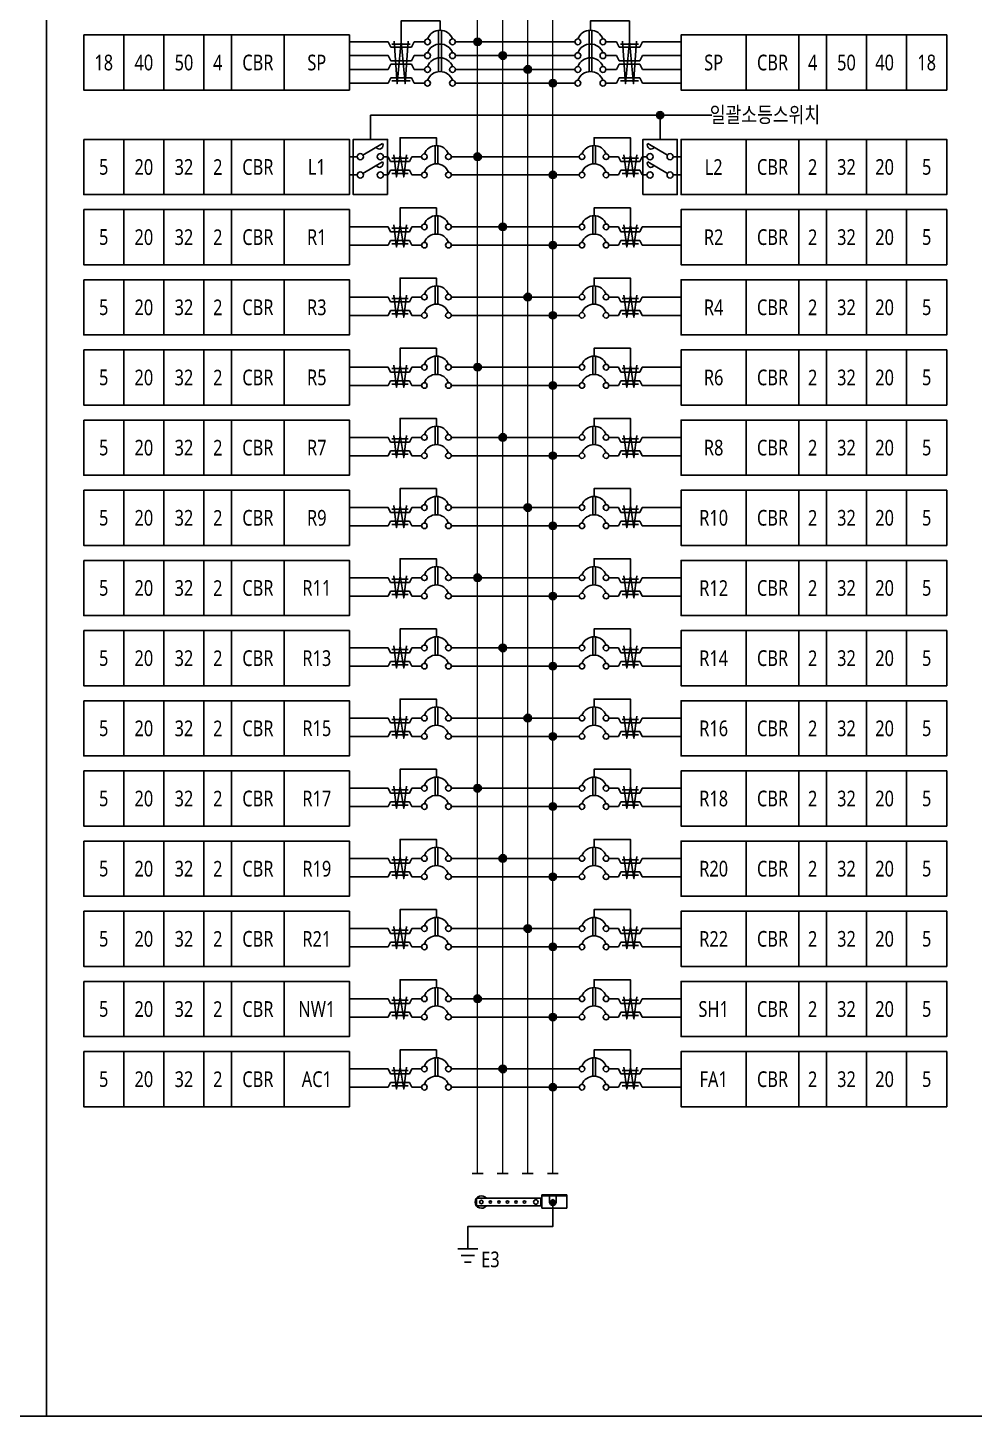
# Model space of a CAD drawing. Header units: millimetres. Extents: x -336400 to 0, y 0 to 118800.
# Drawn here: x -258138 to -226497, y 47132 to 93554 of the extents above; entities that cross this region are included whole.
import ezdxf
from ezdxf.enums import TextEntityAlignment as Align

# ---------------------------------------------------------------- set-up
doc = ezdxf.new("R2010")
doc.units = ezdxf.units.MM
doc.header["$LTSCALE"] = 1000
doc.layers.add('SYM', color=3, linetype='Continuous')
doc.styles.add('GHS', font='malgun.ttf')

# ---------------------------------------------------------------- blocks, each defined once
blk = doc.blocks.new('HH7')
at = {"layer": 'SYM'}
blk.add_hatch(color=256, dxfattribs=at).paths.add_polyline_path([(50, 50, 1), (-50, 50, 1)])
blk.add_circle((0, 50), 50, dxfattribs=at)

msp = doc.modelspace()

# ---------------------------------------------------------------- linework, layer by layer
for p, q in [((-253588, 93314, 0), (-253588, 91470, 0)), ((-252247, 93314, 0), (-252247, 91470, 0)), ((-251325, 93314, 0), (-251325, 91470, 0)), ((-249566, 93314, 0), (-249566, 91470, 0)), ((-244402, 93469, 0), (-244402, 92086, 0)), ((-244311, 93469, 0), (-244311, 92086, 0)), ((-239374, 93469, 0), (-239374, 92086, 0)), ((-239284, 93469, 0), (-239284, 92086, 0)), ((-234120, 93314, 0), (-234120, 91470, 0)), ((-232360, 93314, 0), (-232360, 91470, 0)), ((-231439, 93314, 0), (-231439, 91470, 0)), ((-230098, 93314, 0), (-230098, 91470, 0)), ((-247387, 93083, 0), (-246094, 93083, 0)), ((-246094, 93083, 0), (-246006, 92907, 0)), ((-246006, 92907, 0), (-245314, 92907, 0)), ((-245962, 93004, 0), (-245359, 93004, 0)), ((-245314, 92907, 0), (-245226, 93083, 0)), ((-245226, 93083, 0), (-244873, 93083, 0)), ((-239846, 93083, 0), (-243839, 93083, 0)), ((-238459, 93083, 0), (-238812, 93083, 0)), ((-238371, 92907, 0), (-238459, 93083, 0)), ((-237679, 92907, 0), (-238371, 92907, 0)), ((-237724, 93004, 0), (-238327, 93004, 0)), ((-237591, 93083, 0), (-237679, 92907, 0)), ((-236298, 93083, 0), (-237591, 93083, 0)), ((-247387, 92622, 0), (-246094, 92622, 0)), ((-246094, 92622, 0), (-246006, 92446, 0)), ((-246006, 92446, 0), (-245314, 92446, 0)), ((-245314, 92446, 0), (-245226, 92622, 0)), ((-245226, 92622, 0), (-244873, 92622, 0)), ((-239846, 92622, 0), (-243839, 92622, 0)), ((-238459, 92622, 0), (-238812, 92622, 0)), ((-238371, 92446, 0), (-238459, 92622, 0)), ((-237679, 92446, 0), (-238371, 92446, 0)), ((-237591, 92622, 0), (-237679, 92446, 0)), ((-236298, 92622, 0), (-237591, 92622, 0)), ((-247387, 92161, 0), (-246094, 92161, 0)), ((-246094, 92161, 0), (-246006, 92338, 0)), ((-246006, 92338, 0), (-245314, 92338, 0)), ((-245314, 92338, 0), (-245226, 92161, 0)), ((-245226, 92161, 0), (-244873, 92161, 0)), ((-239846, 92161, 0), (-243839, 92161, 0)), ((-238459, 92161, 0), (-238812, 92161, 0)), ((-238371, 92338, 0), (-238459, 92161, 0)), ((-237679, 92338, 0), (-238371, 92338, 0)), ((-237591, 92161, 0), (-237679, 92338, 0)), ((-236298, 92161, 0), (-237591, 92161, 0)), ((-247387, 91701, 0), (-246094, 91701, 0)), ((-246094, 91701, 0), (-246006, 91877, 0)), ((-246006, 91877, 0), (-245314, 91877, 0)), ((-245962, 91780, 0), (-245359, 91780, 0)), ((-245314, 91877, 0), (-245226, 91701, 0)), ((-245226, 91701, 0), (-244873, 91701, 0)), ((-239846, 91701, 0), (-243839, 91701, 0)), ((-238459, 91701, 0), (-238812, 91701, 0)), ((-238371, 91877, 0), (-238459, 91701, 0)), ((-237679, 91877, 0), (-238371, 91877, 0)), ((-237724, 91780, 0), (-238327, 91780, 0)), ((-237591, 91701, 0), (-237679, 91877, 0)), ((-236298, 91701, 0), (-237591, 91701, 0)), ((-246686, 89822), (-246686, 90630)), ((-246686, 90630), (-235264, 90630)), ((-236999, 89822), (-236999, 90630)), ((-253588, 89822, 0), (-253588, 87979, 0)), ((-252247, 89822, 0), (-252247, 87979, 0)), ((-251325, 89822, 0), (-251325, 87979, 0)), ((-249566, 89822, 0), (-249566, 87979, 0)), ((-246934, 89295), (-246276, 89685)), ((-244521, 89613), (-244521, 89002)), ((-244434, 89613), (-244434, 89002)), ((-239251, 89613), (-239251, 89002)), ((-239164, 89613), (-239164, 89002)), ((-236752, 89295), (-237410, 89685)), ((-234120, 89822, 0), (-234120, 87979, 0)), ((-232360, 89822, 0), (-232360, 87979, 0)), ((-231439, 89822, 0), (-231439, 87979, 0)), ((-230098, 89822, 0), (-230098, 87979, 0)), ((-247125, 89243), (-247387, 89243)), ((-246087, 89243), (-246247, 89243)), ((-246087, 89243), (-246247, 89243)), ((-246087, 89243, 0), (-246007, 89082, 0)), ((-246087, 89243), (-246007, 89082)), ((-245967, 89195), (-245416, 89195)), ((-245376, 89082), (-245296, 89243)), ((-244974, 89243), (-245296, 89243)), ((-239704, 89243), (-243981, 89243)), ((-238711, 89243), (-238390, 89243)), ((-238309, 89082), (-238390, 89243)), ((-237719, 89195), (-238269, 89195)), ((-237598, 89243, 0), (-237679, 89082, 0)), ((-237598, 89243), (-237679, 89082)), ((-237598, 89243), (-237438, 89243)), ((-237598, 89243), (-237438, 89243)), ((-236561, 89243), (-236298, 89243)), ((-246934, 88684), (-246276, 89074)), ((-246087, 88632, 0), (-246007, 88792, 0)), ((-246087, 88632), (-246007, 88792)), ((-246007, 89082), (-245376, 89082)), ((-246007, 88792), (-245376, 88792)), ((-245967, 88680), (-245416, 88680)), ((-245376, 88792), (-245296, 88632)), ((-238309, 88792), (-238390, 88632)), ((-237679, 89082), (-238309, 89082)), ((-237679, 88792), (-238309, 88792)), ((-237719, 88680), (-238269, 88680)), ((-237598, 88632, 0), (-237679, 88792, 0)), ((-237598, 88632), (-237679, 88792)), ((-236752, 88684), (-237410, 89074)), ((-247125, 88632), (-247387, 88632)), ((-247125, 88632), (-247387, 88632)), ((-246087, 88632), (-246247, 88632)), ((-246087, 88632), (-246247, 88632)), ((-245296, 88632), (-244974, 88632)), ((-245296, 88632), (-244974, 88632)), ((-239704, 88632), (-243981, 88632)), ((-238390, 88632), (-238711, 88632)), ((-238390, 88632), (-238711, 88632)), ((-237598, 88632), (-237438, 88632)), ((-237598, 88632), (-237438, 88632)), ((-236561, 88632), (-236298, 88632)), ((-236561, 88632), (-236298, 88632)), ((-253588, 87476, 0), (-253588, 85633, 0)), ((-252247, 87476, 0), (-252247, 85633, 0)), ((-251325, 87476, 0), (-251325, 85633, 0)), ((-249566, 87476, 0), (-249566, 85633, 0)), ((-234120, 87476, 0), (-234120, 85633, 0)), ((-232360, 87476, 0), (-232360, 85633, 0)), ((-231439, 87476, 0), (-231439, 85633, 0)), ((-230098, 87476, 0), (-230098, 85633, 0)), ((-246087, 86897), (-247387, 86897)), ((-246087, 86897), (-246007, 86736)), ((-245967, 86849), (-245416, 86849)), ((-245376, 86736), (-245296, 86897)), ((-244974, 86897), (-245296, 86897)), ((-244521, 87267), (-244521, 86656)), ((-244434, 87267), (-244434, 86656)), ((-239704, 86897), (-243981, 86897)), ((-239251, 87267), (-239251, 86656)), ((-239164, 87267), (-239164, 86656)), ((-238711, 86897), (-238390, 86897)), ((-238309, 86736), (-238390, 86897)), ((-237719, 86849), (-238269, 86849)), ((-237598, 86897), (-237679, 86736)), ((-237598, 86897), (-236298, 86897)), ((-246087, 86285), (-246007, 86446)), ((-246007, 86736), (-245376, 86736)), ((-246007, 86446), (-245376, 86446)), ((-245376, 86446), (-245296, 86285)), ((-238309, 86446), (-238390, 86285)), ((-237679, 86736), (-238309, 86736)), ((-237679, 86446), (-238309, 86446)), ((-237598, 86285), (-237679, 86446)), ((-246087, 86285), (-247387, 86285)), ((-245967, 86334), (-245416, 86334)), ((-245296, 86285), (-244974, 86285)), ((-245296, 86285), (-244974, 86285)), ((-239704, 86285), (-243981, 86285)), ((-238390, 86285), (-238711, 86285)), ((-238390, 86285), (-238711, 86285)), ((-237719, 86334), (-238269, 86334)), ((-237598, 86285), (-236298, 86285)), ((-253588, 85130, 0), (-253588, 83286, 0)), ((-252247, 85130, 0), (-252247, 83286, 0)), ((-251325, 85130, 0), (-251325, 83286, 0)), ((-249566, 85130, 0), (-249566, 83286, 0)), ((-234120, 85130, 0), (-234120, 83286, 0)), ((-232360, 85130, 0), (-232360, 83286, 0)), ((-231439, 85130, 0), (-231439, 83286, 0)), ((-230098, 85130, 0), (-230098, 83286, 0)), ((-246087, 84551), (-247387, 84551)), ((-246087, 84551), (-246007, 84390)), ((-245967, 84502), (-245416, 84502)), ((-245376, 84390), (-245296, 84551)), ((-244974, 84551), (-245296, 84551)), ((-244521, 84921), (-244521, 84310)), ((-244434, 84921), (-244434, 84310)), ((-239704, 84551), (-243981, 84551)), ((-239251, 84921), (-239251, 84310)), ((-239164, 84921), (-239164, 84310)), ((-238711, 84551), (-238390, 84551)), ((-238309, 84390), (-238390, 84551)), ((-237719, 84502), (-238269, 84502)), ((-237598, 84551), (-237679, 84390)), ((-237598, 84551), (-236298, 84551)), ((-246087, 83939), (-246007, 84100)), ((-246007, 84390), (-245376, 84390)), ((-246007, 84100), (-245376, 84100)), ((-245376, 84100), (-245296, 83939)), ((-238309, 84100), (-238390, 83939)), ((-237679, 84390), (-238309, 84390)), ((-237679, 84100), (-238309, 84100)), ((-237598, 83939), (-237679, 84100)), ((-246087, 83939), (-247387, 83939)), ((-245967, 83988), (-245416, 83988)), ((-245296, 83939), (-244974, 83939)), ((-245296, 83939), (-244974, 83939)), ((-239704, 83939), (-243981, 83939)), ((-238390, 83939), (-238711, 83939)), ((-238390, 83939), (-238711, 83939)), ((-237719, 83988), (-238269, 83988)), ((-237598, 83939), (-236298, 83939)), ((-253588, 82784, 0), (-253588, 80940, 0)), ((-252247, 82784, 0), (-252247, 80940, 0)), ((-251325, 82784, 0), (-251325, 80940, 0)), ((-249566, 82784, 0), (-249566, 80940, 0)), ((-234120, 82784, 0), (-234120, 80940, 0)), ((-232360, 82784, 0), (-232360, 80940, 0)), ((-231439, 82784, 0), (-231439, 80940, 0)), ((-230098, 82784, 0), (-230098, 80940, 0)), ((-246087, 82205), (-247387, 82205)), ((-246087, 82205), (-246007, 82044)), ((-245376, 82044), (-245296, 82205)), ((-244974, 82205), (-245296, 82205)), ((-244521, 82574), (-244521, 81964)), ((-244434, 82574), (-244434, 81964)), ((-239704, 82205), (-243981, 82205)), ((-239251, 82574), (-239251, 81964)), ((-239164, 82574), (-239164, 81964)), ((-238711, 82205), (-238390, 82205)), ((-238309, 82044), (-238390, 82205)), ((-237598, 82205), (-237679, 82044)), ((-237598, 82205), (-236298, 82205)), ((-246087, 81593), (-246007, 81754)), ((-246007, 82044), (-245376, 82044)), ((-246007, 81754), (-245376, 81754)), ((-245967, 82156), (-245416, 82156)), ((-245376, 81754), (-245296, 81593)), ((-238309, 81754), (-238390, 81593)), ((-237679, 82044), (-238309, 82044)), ((-237679, 81754), (-238309, 81754)), ((-237719, 82156), (-238269, 82156)), ((-237598, 81593), (-237679, 81754)), ((-246087, 81593), (-247387, 81593)), ((-245967, 81641), (-245416, 81641)), ((-245296, 81593), (-244974, 81593)), ((-245296, 81593), (-244974, 81593)), ((-239704, 81593), (-243981, 81593)), ((-238390, 81593), (-238711, 81593)), ((-238390, 81593), (-238711, 81593)), ((-237719, 81641), (-238269, 81641)), ((-237598, 81593), (-236298, 81593)), ((-253588, 80438, 0), (-253588, 78594, 0)), ((-252247, 80438, 0), (-252247, 78594, 0)), ((-251325, 80438, 0), (-251325, 78594, 0)), ((-249566, 80438, 0), (-249566, 78594, 0)), ((-234120, 80438, 0), (-234120, 78594, 0)), ((-232360, 80438, 0), (-232360, 78594, 0)), ((-231439, 80438, 0), (-231439, 78594, 0)), ((-230098, 80438, 0), (-230098, 78594, 0)), ((-246087, 79858), (-247387, 79858)), ((-246087, 79858), (-246007, 79698)), ((-245376, 79698), (-245296, 79858)), ((-244974, 79858), (-245296, 79858)), ((-244521, 80228), (-244521, 79618)), ((-244434, 80228), (-244434, 79618)), ((-239704, 79858), (-243981, 79858)), ((-239251, 80228), (-239251, 79618)), ((-239164, 80228), (-239164, 79618)), ((-238711, 79858), (-238390, 79858)), ((-238309, 79698), (-238390, 79858)), ((-237598, 79858), (-237679, 79698)), ((-237598, 79858), (-236298, 79858)), ((-246087, 79247), (-246007, 79408)), ((-246007, 79698), (-245376, 79698)), ((-246007, 79408), (-245376, 79408)), ((-245967, 79810), (-245416, 79810)), ((-245376, 79408), (-245296, 79247)), ((-238309, 79408), (-238390, 79247)), ((-237679, 79698), (-238309, 79698)), ((-237679, 79408), (-238309, 79408)), ((-237719, 79810), (-238269, 79810)), ((-237598, 79247), (-237679, 79408)), ((-246087, 79247), (-247387, 79247)), ((-245967, 79295), (-245416, 79295)), ((-245296, 79247), (-244974, 79247)), ((-245296, 79247), (-244974, 79247)), ((-239704, 79247), (-243981, 79247)), ((-238390, 79247), (-238711, 79247)), ((-238390, 79247), (-238711, 79247)), ((-237719, 79295), (-238269, 79295)), ((-237598, 79247), (-236298, 79247)), ((-253588, 78091, 0), (-253588, 76248, 0)), ((-252247, 78091, 0), (-252247, 76248, 0)), ((-251325, 78091, 0), (-251325, 76248, 0)), ((-249566, 78091, 0), (-249566, 76248, 0)), ((-234120, 78091, 0), (-234120, 76248, 0)), ((-232360, 78091, 0), (-232360, 76248, 0)), ((-231439, 78091, 0), (-231439, 76248, 0)), ((-230098, 78091, 0), (-230098, 76248, 0)), ((-244521, 77882), (-244521, 77272)), ((-244434, 77882), (-244434, 77272)), ((-239251, 77882), (-239251, 77272)), ((-239164, 77882), (-239164, 77272)), ((-246087, 77512), (-247387, 77512)), ((-246087, 77512), (-246007, 77351)), ((-246087, 76901), (-246007, 77062)), ((-246007, 77351), (-245376, 77351)), ((-246007, 77062), (-245376, 77062)), ((-245967, 77464), (-245416, 77464)), ((-245376, 77351), (-245296, 77512)), ((-245376, 77062), (-245296, 76901)), ((-244974, 77512), (-245296, 77512)), ((-239704, 77512), (-243981, 77512)), ((-238711, 77512), (-238390, 77512)), ((-238309, 77351), (-238390, 77512)), ((-238309, 77062), (-238390, 76901)), ((-237679, 77351), (-238309, 77351)), ((-237679, 77062), (-238309, 77062)), ((-237719, 77464), (-238269, 77464)), ((-237598, 77512), (-237679, 77351)), ((-237598, 76901), (-237679, 77062)), ((-237598, 77512), (-236298, 77512)), ((-246087, 76901), (-247387, 76901)), ((-245967, 76949), (-245416, 76949)), ((-245296, 76901), (-244974, 76901)), ((-245296, 76901), (-244974, 76901)), ((-239704, 76901), (-243981, 76901)), ((-238390, 76901), (-238711, 76901)), ((-238390, 76901), (-238711, 76901)), ((-237719, 76949), (-238269, 76949)), ((-237598, 76901), (-236298, 76901)), ((-253588, 75745, 0), (-253588, 73902, 0)), ((-252247, 75745, 0), (-252247, 73902, 0)), ((-251325, 75745, 0), (-251325, 73902, 0)), ((-249566, 75745, 0), (-249566, 73902, 0)), ((-234120, 75745, 0), (-234120, 73902, 0)), ((-232360, 75745, 0), (-232360, 73902, 0)), ((-231439, 75745, 0), (-231439, 73902, 0)), ((-230098, 75745, 0), (-230098, 73902, 0)), ((-244521, 75536), (-244521, 74926)), ((-244434, 75536), (-244434, 74926)), ((-239251, 75536), (-239251, 74926)), ((-239164, 75536), (-239164, 74926)), ((-246087, 75166), (-247387, 75166)), ((-246087, 75166), (-246007, 75005)), ((-246007, 75005), (-245376, 75005)), ((-245967, 75118), (-245416, 75118)), ((-245376, 75005), (-245296, 75166)), ((-244974, 75166), (-245296, 75166)), ((-239704, 75166), (-243981, 75166)), ((-238711, 75166), (-238390, 75166)), ((-238309, 75005), (-238390, 75166)), ((-237679, 75005), (-238309, 75005)), ((-237719, 75118), (-238269, 75118)), ((-237598, 75166), (-237679, 75005)), ((-237598, 75166), (-236298, 75166)), ((-246087, 74555), (-247387, 74555)), ((-246087, 74555), (-246007, 74716)), ((-246007, 74716), (-245376, 74716)), ((-245967, 74603), (-245416, 74603)), ((-245376, 74716), (-245296, 74555)), ((-245296, 74555), (-244974, 74555)), ((-245296, 74555), (-244974, 74555)), ((-239704, 74555), (-243981, 74555)), ((-238390, 74555), (-238711, 74555)), ((-238390, 74555), (-238711, 74555)), ((-238309, 74716), (-238390, 74555)), ((-237679, 74716), (-238309, 74716)), ((-237719, 74603), (-238269, 74603)), ((-237598, 74555), (-237679, 74716)), ((-237598, 74555), (-236298, 74555)), ((-253588, 73399, 0), (-253588, 71556, 0)), ((-252247, 73399, 0), (-252247, 71556, 0)), ((-251325, 73399, 0), (-251325, 71556, 0)), ((-249566, 73399, 0), (-249566, 71556, 0)), ((-234120, 73399, 0), (-234120, 71556, 0)), ((-232360, 73399, 0), (-232360, 71556, 0)), ((-231439, 73399, 0), (-231439, 71556, 0)), ((-230098, 73399, 0), (-230098, 71556, 0)), ((-244521, 73190), (-244521, 72580)), ((-244434, 73190), (-244434, 72580)), ((-239251, 73190), (-239251, 72580)), ((-239164, 73190), (-239164, 72580)), ((-246087, 72820), (-247387, 72820)), ((-246087, 72820), (-246007, 72659)), ((-246007, 72659), (-245376, 72659)), ((-245967, 72772), (-245416, 72772)), ((-245376, 72659), (-245296, 72820)), ((-244974, 72820), (-245296, 72820)), ((-239704, 72820), (-243981, 72820)), ((-238711, 72820), (-238390, 72820)), ((-238309, 72659), (-238390, 72820)), ((-237679, 72659), (-238309, 72659)), ((-237719, 72772), (-238269, 72772)), ((-237598, 72820), (-237679, 72659)), ((-237598, 72820), (-236298, 72820)), ((-246087, 72209), (-247387, 72209)), ((-246087, 72209), (-246007, 72370)), ((-246007, 72370), (-245376, 72370)), ((-245967, 72257), (-245416, 72257)), ((-245376, 72370), (-245296, 72209)), ((-245296, 72209), (-244974, 72209)), ((-245296, 72209), (-244974, 72209)), ((-239704, 72209), (-243981, 72209)), ((-238390, 72209), (-238711, 72209)), ((-238390, 72209), (-238711, 72209)), ((-238309, 72370), (-238390, 72209)), ((-237679, 72370), (-238309, 72370)), ((-237719, 72257), (-238269, 72257)), ((-237598, 72209), (-237679, 72370)), ((-237598, 72209), (-236298, 72209)), ((-253588, 71053, 0), (-253588, 69210, 0)), ((-252247, 71053, 0), (-252247, 69210, 0)), ((-251325, 71053, 0), (-251325, 69210, 0)), ((-249566, 71053, 0), (-249566, 69210, 0)), ((-234120, 71053, 0), (-234120, 69210, 0)), ((-232360, 71053, 0), (-232360, 69210, 0)), ((-231439, 71053, 0), (-231439, 69210, 0)), ((-230098, 71053, 0), (-230098, 69210, 0)), ((-244521, 70844), (-244521, 70233)), ((-244434, 70844), (-244434, 70233)), ((-239251, 70844), (-239251, 70233)), ((-239164, 70844), (-239164, 70233)), ((-246087, 70474), (-247387, 70474)), ((-246087, 70474), (-246007, 70313)), ((-246007, 70313), (-245376, 70313)), ((-245967, 70426), (-245416, 70426)), ((-245376, 70313), (-245296, 70474)), ((-244974, 70474), (-245296, 70474)), ((-239704, 70474), (-243981, 70474)), ((-238711, 70474), (-238390, 70474)), ((-238309, 70313), (-238390, 70474)), ((-237679, 70313), (-238309, 70313)), ((-237719, 70426), (-238269, 70426)), ((-237598, 70474), (-237679, 70313)), ((-237598, 70474), (-236298, 70474)), ((-246087, 69863), (-247387, 69863)), ((-246087, 69863), (-246007, 70023)), ((-246007, 70023), (-245376, 70023)), ((-245967, 69911), (-245416, 69911)), ((-245376, 70023), (-245296, 69863)), ((-245296, 69863), (-244974, 69863)), ((-245296, 69863), (-244974, 69863)), ((-239704, 69863), (-243981, 69863)), ((-238390, 69863), (-238711, 69863)), ((-238390, 69863), (-238711, 69863)), ((-238309, 70023), (-238390, 69863)), ((-237679, 70023), (-238309, 70023)), ((-237719, 69911), (-238269, 69911)), ((-237598, 69863), (-237679, 70023)), ((-237598, 69863), (-236298, 69863)), ((-253588, 68707, 0), (-253588, 66864, 0)), ((-252247, 68707, 0), (-252247, 66864, 0)), ((-251325, 68707, 0), (-251325, 66864, 0)), ((-249566, 68707, 0), (-249566, 66864, 0)), ((-234120, 68707, 0), (-234120, 66864, 0)), ((-232360, 68707, 0), (-232360, 66864, 0)), ((-231439, 68707, 0), (-231439, 66864, 0)), ((-230098, 68707, 0), (-230098, 66864, 0)), ((-244521, 68498), (-244521, 67887)), ((-244434, 68498), (-244434, 67887)), ((-239251, 68498), (-239251, 67887)), ((-239164, 68498), (-239164, 67887)), ((-246087, 68128), (-247387, 68128)), ((-246087, 68128), (-246007, 67967)), ((-246007, 67967), (-245376, 67967)), ((-245967, 68080), (-245416, 68080)), ((-245376, 67967), (-245296, 68128)), ((-244974, 68128), (-245296, 68128)), ((-239704, 68128), (-243981, 68128)), ((-238711, 68128), (-238390, 68128)), ((-238309, 67967), (-238390, 68128)), ((-237679, 67967), (-238309, 67967)), ((-237719, 68080), (-238269, 68080)), ((-237598, 68128), (-237679, 67967)), ((-237598, 68128), (-236298, 68128)), ((-246087, 67517), (-247387, 67517)), ((-246087, 67517), (-246007, 67677)), ((-246007, 67677), (-245376, 67677)), ((-245967, 67565), (-245416, 67565)), ((-245376, 67677), (-245296, 67517)), ((-245296, 67517), (-244974, 67517)), ((-245296, 67517), (-244974, 67517)), ((-239704, 67517), (-243981, 67517)), ((-238390, 67517), (-238711, 67517)), ((-238390, 67517), (-238711, 67517)), ((-238309, 67677), (-238390, 67517)), ((-237679, 67677), (-238309, 67677)), ((-237719, 67565), (-238269, 67565)), ((-237598, 67517), (-237679, 67677)), ((-237598, 67517), (-236298, 67517)), ((-253588, 66361, 0), (-253588, 64517, 0)), ((-252247, 66361, 0), (-252247, 64517, 0)), ((-251325, 66361, 0), (-251325, 64517, 0)), ((-249566, 66361, 0), (-249566, 64517, 0)), ((-244521, 66152), (-244521, 65541)), ((-244434, 66152), (-244434, 65541)), ((-239251, 66152), (-239251, 65541)), ((-239164, 66152), (-239164, 65541)), ((-234120, 66361, 0), (-234120, 64517, 0)), ((-232360, 66361, 0), (-232360, 64517, 0)), ((-231439, 66361, 0), (-231439, 64517, 0)), ((-230098, 66361, 0), (-230098, 64517, 0)), ((-246087, 65782), (-247387, 65782)), ((-246087, 65782), (-246007, 65621)), ((-246007, 65621), (-245376, 65621)), ((-245967, 65733), (-245416, 65733)), ((-245376, 65621), (-245296, 65782)), ((-244974, 65782), (-245296, 65782)), ((-239704, 65782), (-243981, 65782)), ((-238711, 65782), (-238390, 65782)), ((-238309, 65621), (-238390, 65782)), ((-237679, 65621), (-238309, 65621)), ((-237719, 65733), (-238269, 65733)), ((-237598, 65782), (-237679, 65621)), ((-237598, 65782), (-236298, 65782)), ((-246087, 65170), (-247387, 65170)), ((-246087, 65170), (-246007, 65331)), ((-246007, 65331), (-245376, 65331)), ((-245967, 65219), (-245416, 65219)), ((-245376, 65331), (-245296, 65170)), ((-245296, 65170), (-244974, 65170)), ((-245296, 65170), (-244974, 65170)), ((-239704, 65170), (-243981, 65170)), ((-238390, 65170), (-238711, 65170)), ((-238390, 65170), (-238711, 65170)), ((-238309, 65331), (-238390, 65170)), ((-237679, 65331), (-238309, 65331)), ((-237719, 65219), (-238269, 65219)), ((-237598, 65170), (-237679, 65331)), ((-237598, 65170), (-236298, 65170)), ((-253588, 64015, 0), (-253588, 62171, 0)), ((-252247, 64015, 0), (-252247, 62171, 0)), ((-251325, 64015, 0), (-251325, 62171, 0)), ((-249566, 64015, 0), (-249566, 62171, 0)), ((-244521, 63806), (-244521, 63195)), ((-244434, 63806), (-244434, 63195)), ((-239251, 63806), (-239251, 63195)), ((-239164, 63806), (-239164, 63195)), ((-234120, 64015, 0), (-234120, 62171, 0)), ((-232360, 64015, 0), (-232360, 62171, 0)), ((-231439, 64015, 0), (-231439, 62171, 0)), ((-230098, 64015, 0), (-230098, 62171, 0)), ((-246087, 63436), (-247387, 63436)), ((-246087, 63436), (-246007, 63275)), ((-246007, 63275), (-245376, 63275)), ((-245967, 63387), (-245416, 63387)), ((-245376, 63275), (-245296, 63436)), ((-244974, 63436), (-245296, 63436)), ((-239704, 63436), (-243981, 63436)), ((-238711, 63436), (-238390, 63436)), ((-238309, 63275), (-238390, 63436)), ((-237679, 63275), (-238309, 63275)), ((-237719, 63387), (-238269, 63387)), ((-237598, 63436), (-237679, 63275)), ((-237598, 63436), (-236298, 63436)), ((-246087, 62824), (-247387, 62824)), ((-246087, 62824), (-246007, 62985)), ((-246007, 62985), (-245376, 62985)), ((-245967, 62873), (-245416, 62873)), ((-245376, 62985), (-245296, 62824)), ((-245296, 62824), (-244974, 62824)), ((-245296, 62824), (-244974, 62824)), ((-239704, 62824), (-243981, 62824)), ((-238390, 62824), (-238711, 62824)), ((-238390, 62824), (-238711, 62824)), ((-238309, 62985), (-238390, 62824)), ((-237679, 62985), (-238309, 62985)), ((-237719, 62873), (-238269, 62873)), ((-237598, 62824), (-237679, 62985)), ((-237598, 62824), (-236298, 62824)), ((-253588, 61669, 0), (-253588, 59825, 0)), ((-252247, 61669, 0), (-252247, 59825, 0)), ((-251325, 61669, 0), (-251325, 59825, 0)), ((-249566, 61669, 0), (-249566, 59825, 0)), ((-244521, 61459), (-244521, 60849)), ((-244434, 61459), (-244434, 60849)), ((-239251, 61459), (-239251, 60849)), ((-239164, 61459), (-239164, 60849)), ((-234120, 61669, 0), (-234120, 59825, 0)), ((-232360, 61669, 0), (-232360, 59825, 0)), ((-231439, 61669, 0), (-231439, 59825, 0)), ((-230098, 61669, 0), (-230098, 59825, 0)), ((-246087, 61089), (-247387, 61089)), ((-246087, 61089), (-246007, 60929)), ((-246007, 60929), (-245376, 60929)), ((-245967, 61041), (-245416, 61041)), ((-245376, 60929), (-245296, 61089)), ((-244974, 61089), (-245296, 61089)), ((-239704, 61089), (-243981, 61089)), ((-238711, 61089), (-238390, 61089)), ((-238309, 60929), (-238390, 61089)), ((-237679, 60929), (-238309, 60929)), ((-237719, 61041), (-238269, 61041)), ((-237598, 61089), (-237679, 60929)), ((-237598, 61089), (-236298, 61089)), ((-246087, 60478), (-247387, 60478)), ((-246087, 60478), (-246007, 60639)), ((-246007, 60639), (-245376, 60639)), ((-245967, 60526), (-245416, 60526)), ((-245376, 60639), (-245296, 60478)), ((-245296, 60478), (-244974, 60478)), ((-245296, 60478), (-244974, 60478)), ((-239704, 60478), (-243981, 60478)), ((-238390, 60478), (-238711, 60478)), ((-238390, 60478), (-238711, 60478)), ((-238309, 60639), (-238390, 60478)), ((-237679, 60639), (-238309, 60639)), ((-237719, 60526), (-238269, 60526)), ((-237598, 60478), (-237679, 60639)), ((-237598, 60478), (-236298, 60478)), ((-253588, 59323, 0), (-253588, 57479, 0)), ((-252247, 59323, 0), (-252247, 57479, 0)), ((-251325, 59323, 0), (-251325, 57479, 0)), ((-249566, 59323, 0), (-249566, 57479, 0)), ((-244521, 59113), (-244521, 58503)), ((-244434, 59113), (-244434, 58503)), ((-239251, 59113), (-239251, 58503)), ((-239164, 59113), (-239164, 58503)), ((-234120, 59323, 0), (-234120, 57479, 0)), ((-232360, 59323, 0), (-232360, 57479, 0)), ((-231439, 59323, 0), (-231439, 57479, 0)), ((-230098, 59323, 0), (-230098, 57479, 0)), ((-246087, 58743), (-247387, 58743)), ((-246087, 58743), (-246007, 58582)), ((-246007, 58582), (-245376, 58582)), ((-245967, 58695), (-245416, 58695)), ((-245376, 58582), (-245296, 58743)), ((-244974, 58743), (-245296, 58743)), ((-239704, 58743), (-243981, 58743)), ((-238711, 58743), (-238390, 58743)), ((-238309, 58582), (-238390, 58743)), ((-237679, 58582), (-238309, 58582)), ((-237719, 58695), (-238269, 58695)), ((-237598, 58743), (-237679, 58582)), ((-237598, 58743), (-236298, 58743)), ((-246087, 58132), (-247387, 58132)), ((-246087, 58132), (-246007, 58293)), ((-246007, 58293), (-245376, 58293)), ((-245967, 58180), (-245416, 58180)), ((-245376, 58293), (-245296, 58132)), ((-245296, 58132), (-244974, 58132)), ((-245296, 58132), (-244974, 58132)), ((-239704, 58132), (-243981, 58132)), ((-238390, 58132), (-238711, 58132)), ((-238390, 58132), (-238711, 58132)), ((-238309, 58293), (-238390, 58132)), ((-237679, 58293), (-238309, 58293)), ((-237719, 58180), (-238269, 58180)), ((-237598, 58132), (-237679, 58293)), ((-237598, 58132), (-236298, 58132)), ((-243281, 55249), (-242919, 55249)), ((-242443, 55249), (-242081, 55249)), ((-241605, 55249), (-241243, 55249)), ((-240767, 55249), (-240405, 55249)), ((-243133, 54418), (-240988, 54418)), ((-243133, 54418), (-243133, 54167)), ((-240955, 54418), (-240988, 54418)), ((-240988, 54167), (-240988, 54418)), ((-240955, 54536), (-240117, 54536)), ((-240955, 54536), (-240955, 54083)), ((-240955, 54502), (-240117, 54502)), ((-240695, 54502), (-240695, 54293)), ((-240591, 54328), (-240591, 54303)), ((-240591, 54328), (-240581, 54328)), ((-240581, 54328), (-240581, 54303)), ((-240477, 54293), (-240477, 54502)), ((-240117, 54536), (-240117, 54083)), ((-240988, 54167), (-243133, 54167)), ((-240988, 54167), (-240955, 54167)), ((-240117, 54083), (-240955, 54083)), ((-240621, 54298), (-240621, 54288)), ((-240621, 54298), (-240596, 54298)), ((-240621, 54288), (-240596, 54288)), ((-240591, 54283), (-240591, 54258)), ((-240591, 54258), (-240581, 54258)), ((-240581, 54283), (-240581, 54258)), ((-240576, 54298), (-240551, 54298)), ((-240576, 54288), (-240551, 54288)), ((-240551, 54298), (-240551, 54288)), ((-243760, 52724, 0), (-243095, 52724, 0)), ((-243649, 52502, 0), (-243206, 52502, 0)), ((-243538, 52281, 0), (-243317, 52281, 0))]:
    msp.add_line(p, q)
at = {"lineweight": 18}
for points in [[(-243100, 55249), (-243100, 99309)], [(-242262, 55249), (-242262, 99309)], [(-241424, 55249), (-241424, 99309)], [(-240586, 55249), (-240586, 99309)]]:
    msp.add_lwpolyline(points, dxfattribs=at)
for points in [[(-245660, 93101), (-245660, 93785), (-244356, 93785), (-244356, 93471)], [(-238025, 93101), (-238025, 93785), (-239329, 93785), (-239329, 93471)], [(-245426, 93101), (-245526, 91683), (-245660, 93101), (-245794, 91683), (-245895, 93101)], [(-238260, 93101), (-238159, 91683), (-238025, 93101), (-237891, 91683), (-237791, 93101)], [(-245692, 89307), (-245692, 89877), (-244478, 89877), (-244478, 89615)], [(-237994, 89307), (-237994, 89877), (-239208, 89877), (-239208, 89615)], [(-245478, 89307), (-245569, 88567), (-245692, 89307), (-245814, 88567), (-245906, 89307)], [(-238208, 89307), (-238116, 88567), (-237994, 89307), (-237872, 88567), (-237780, 89307)], [(-245692, 86961), (-245692, 87531), (-244478, 87531), (-244478, 87269)], [(-237994, 86961), (-237994, 87531), (-239208, 87531), (-239208, 87269)], [(-245478, 86961), (-245569, 86221), (-245692, 86961), (-245814, 86221), (-245906, 86961)], [(-238208, 86961), (-238116, 86221), (-237994, 86961), (-237872, 86221), (-237780, 86961)], [(-245692, 84615), (-245692, 85185), (-244478, 85185), (-244478, 84923)], [(-237994, 84615), (-237994, 85185), (-239208, 85185), (-239208, 84923)], [(-245478, 84615), (-245569, 83875), (-245692, 84615), (-245814, 83875), (-245906, 84615)], [(-238208, 84615), (-238116, 83875), (-237994, 84615), (-237872, 83875), (-237780, 84615)], [(-245692, 82269), (-245692, 82838), (-244478, 82838), (-244478, 82577)], [(-237994, 82269), (-237994, 82838), (-239208, 82838), (-239208, 82577)], [(-245478, 82269), (-245569, 81529), (-245692, 82269), (-245814, 81529), (-245906, 82269)], [(-238208, 82269), (-238116, 81529), (-237994, 82269), (-237872, 81529), (-237780, 82269)], [(-245692, 79923), (-245692, 80492), (-244478, 80492), (-244478, 80231)], [(-237994, 79923), (-237994, 80492), (-239208, 80492), (-239208, 80231)], [(-245478, 79923), (-245569, 79183), (-245692, 79923), (-245814, 79183), (-245906, 79923)], [(-238208, 79923), (-238116, 79183), (-237994, 79923), (-237872, 79183), (-237780, 79923)], [(-245692, 77577), (-245692, 78146), (-244478, 78146), (-244478, 77884)], [(-237994, 77577), (-237994, 78146), (-239208, 78146), (-239208, 77884)], [(-245478, 77577), (-245569, 76837), (-245692, 77577), (-245814, 76837), (-245906, 77577)], [(-238208, 77577), (-238116, 76837), (-237994, 77577), (-237872, 76837), (-237780, 77577)], [(-245692, 75231), (-245692, 75800), (-244478, 75800), (-244478, 75538)], [(-237994, 75231), (-237994, 75800), (-239208, 75800), (-239208, 75538)], [(-245478, 75231), (-245569, 74491), (-245692, 75231), (-245814, 74491), (-245906, 75231)], [(-238208, 75231), (-238116, 74491), (-237994, 75231), (-237872, 74491), (-237780, 75231)], [(-245692, 72884), (-245692, 73454), (-244478, 73454), (-244478, 73192)], [(-237994, 72884), (-237994, 73454), (-239208, 73454), (-239208, 73192)], [(-245478, 72884), (-245569, 72144), (-245692, 72884), (-245814, 72144), (-245906, 72884)], [(-238208, 72884), (-238116, 72144), (-237994, 72884), (-237872, 72144), (-237780, 72884)], [(-245692, 70538), (-245692, 71108), (-244478, 71108), (-244478, 70846)], [(-237994, 70538), (-237994, 71108), (-239208, 71108), (-239208, 70846)], [(-245478, 70538), (-245569, 69798), (-245692, 70538), (-245814, 69798), (-245906, 70538)], [(-238208, 70538), (-238116, 69798), (-237994, 70538), (-237872, 69798), (-237780, 70538)], [(-245692, 68192), (-245692, 68762), (-244478, 68762), (-244478, 68500)], [(-237994, 68192), (-237994, 68762), (-239208, 68762), (-239208, 68500)], [(-245478, 68192), (-245569, 67452), (-245692, 68192), (-245814, 67452), (-245906, 68192)], [(-238208, 68192), (-238116, 67452), (-237994, 68192), (-237872, 67452), (-237780, 68192)], [(-245692, 65846), (-245692, 66416), (-244478, 66416), (-244478, 66154)], [(-237994, 65846), (-237994, 66416), (-239208, 66416), (-239208, 66154)], [(-245478, 65846), (-245569, 65106), (-245692, 65846), (-245814, 65106), (-245906, 65846)], [(-238208, 65846), (-238116, 65106), (-237994, 65846), (-237872, 65106), (-237780, 65846)], [(-245692, 63500), (-245692, 64070), (-244478, 64070), (-244478, 63808)], [(-237994, 63500), (-237994, 64070), (-239208, 64070), (-239208, 63808)], [(-245478, 63500), (-245569, 62760), (-245692, 63500), (-245814, 62760), (-245906, 63500)], [(-238208, 63500), (-238116, 62760), (-237994, 63500), (-237872, 62760), (-237780, 63500)], [(-245692, 61154), (-245692, 61723), (-244478, 61723), (-244478, 61462)], [(-237994, 61154), (-237994, 61723), (-239208, 61723), (-239208, 61462)], [(-245478, 61154), (-245569, 60414), (-245692, 61154), (-245814, 60414), (-245906, 61154)], [(-238208, 61154), (-238116, 60414), (-237994, 61154), (-237872, 60414), (-237780, 61154)], [(-245692, 58808), (-245692, 59377), (-244478, 59377), (-244478, 59115)], [(-237994, 58808), (-237994, 59377), (-239208, 59377), (-239208, 59115)], [(-245478, 58808), (-245569, 58068), (-245692, 58808), (-245814, 58068), (-245906, 58808)], [(-238208, 58808), (-238116, 58068), (-237994, 58808), (-237872, 58068), (-237780, 58808)], [(-240586, 54293), (-240586, 53473), (-243427, 53473), (-243427, 52724)]]:
    msp.add_lwpolyline(points)
for points in [[(-256269, 93314), (-254928, 93314), (-254928, 91470), (-256269, 91470)], [(-254928, 93314), (-247387, 93314), (-247387, 91470), (-254928, 91470)], [(-228757, 93314), (-236298, 93314), (-236298, 91470), (-228757, 91470)], [(-228757, 93314), (-227417, 93314), (-227417, 91470), (-228757, 91470)], [(-256269, 89822), (-254928, 89822), (-254928, 87979), (-256269, 87979)], [(-254928, 89822), (-247387, 89822), (-247387, 87979), (-254928, 87979)], [(-246112, 87979), (-246112, 89822), (-247260, 89822), (-247260, 87979)], [(-237573, 87979), (-237573, 89822), (-236425, 89822), (-236425, 87979)], [(-228757, 89822), (-236298, 89822), (-236298, 87979), (-228757, 87979)], [(-228757, 89822), (-227417, 89822), (-227417, 87979), (-228757, 87979)], [(-256269, 87476), (-254928, 87476), (-254928, 85633), (-256269, 85633)], [(-254928, 87476), (-247387, 87476), (-247387, 85633), (-254928, 85633)], [(-228757, 87476), (-236298, 87476), (-236298, 85633), (-228757, 85633)], [(-228757, 87476), (-227417, 87476), (-227417, 85633), (-228757, 85633)], [(-256269, 85130), (-254928, 85130), (-254928, 83286), (-256269, 83286)], [(-254928, 85130), (-247387, 85130), (-247387, 83286), (-254928, 83286)], [(-228757, 85130), (-236298, 85130), (-236298, 83286), (-228757, 83286)], [(-228757, 85130), (-227417, 85130), (-227417, 83286), (-228757, 83286)], [(-256269, 82784), (-254928, 82784), (-254928, 80940), (-256269, 80940)], [(-254928, 82784), (-247387, 82784), (-247387, 80940), (-254928, 80940)], [(-228757, 82784), (-236298, 82784), (-236298, 80940), (-228757, 80940)], [(-228757, 82784), (-227417, 82784), (-227417, 80940), (-228757, 80940)], [(-256269, 80438), (-254928, 80438), (-254928, 78594), (-256269, 78594)], [(-254928, 80438), (-247387, 80438), (-247387, 78594), (-254928, 78594)], [(-228757, 80438), (-236298, 80438), (-236298, 78594), (-228757, 78594)], [(-228757, 80438), (-227417, 80438), (-227417, 78594), (-228757, 78594)], [(-256269, 78091), (-254928, 78091), (-254928, 76248), (-256269, 76248)], [(-254928, 78091), (-247387, 78091), (-247387, 76248), (-254928, 76248)], [(-228757, 78091), (-236298, 78091), (-236298, 76248), (-228757, 76248)], [(-228757, 78091), (-227417, 78091), (-227417, 76248), (-228757, 76248)], [(-256269, 75745), (-254928, 75745), (-254928, 73902), (-256269, 73902)], [(-254928, 75745), (-247387, 75745), (-247387, 73902), (-254928, 73902)], [(-228757, 75745), (-236298, 75745), (-236298, 73902), (-228757, 73902)], [(-228757, 75745), (-227417, 75745), (-227417, 73902), (-228757, 73902)], [(-256269, 73399), (-254928, 73399), (-254928, 71556), (-256269, 71556)], [(-254928, 73399), (-247387, 73399), (-247387, 71556), (-254928, 71556)], [(-228757, 73399), (-236298, 73399), (-236298, 71556), (-228757, 71556)], [(-228757, 73399), (-227417, 73399), (-227417, 71556), (-228757, 71556)], [(-256269, 71053), (-254928, 71053), (-254928, 69210), (-256269, 69210)], [(-254928, 71053), (-247387, 71053), (-247387, 69210), (-254928, 69210)], [(-228757, 71053), (-236298, 71053), (-236298, 69210), (-228757, 69210)], [(-228757, 71053), (-227417, 71053), (-227417, 69210), (-228757, 69210)], [(-256269, 68707), (-254928, 68707), (-254928, 66864), (-256269, 66864)], [(-254928, 68707), (-247387, 68707), (-247387, 66864), (-254928, 66864)], [(-228757, 68707), (-236298, 68707), (-236298, 66864), (-228757, 66864)], [(-228757, 68707), (-227417, 68707), (-227417, 66864), (-228757, 66864)], [(-256269, 66361), (-254928, 66361), (-254928, 64517), (-256269, 64517)], [(-254928, 66361), (-247387, 66361), (-247387, 64517), (-254928, 64517)], [(-228757, 66361), (-236298, 66361), (-236298, 64517), (-228757, 64517)], [(-228757, 66361), (-227417, 66361), (-227417, 64517), (-228757, 64517)], [(-256269, 64015), (-254928, 64015), (-254928, 62171), (-256269, 62171)], [(-254928, 64015), (-247387, 64015), (-247387, 62171), (-254928, 62171)], [(-228757, 64015), (-236298, 64015), (-236298, 62171), (-228757, 62171)], [(-228757, 64015), (-227417, 64015), (-227417, 62171), (-228757, 62171)], [(-256269, 61669), (-254928, 61669), (-254928, 59825), (-256269, 59825)], [(-254928, 61669), (-247387, 61669), (-247387, 59825), (-254928, 59825)], [(-228757, 61669), (-236298, 61669), (-236298, 59825), (-228757, 59825)], [(-228757, 61669), (-227417, 61669), (-227417, 59825), (-228757, 59825)], [(-256269, 59323), (-254928, 59323), (-254928, 57479), (-256269, 57479)], [(-254928, 59323), (-247387, 59323), (-247387, 57479), (-254928, 57479)], [(-228757, 59323), (-236298, 59323), (-236298, 57479), (-228757, 57479)], [(-228757, 59323), (-227417, 59323), (-227417, 57479), (-228757, 57479)], [(-240516, 54333), (-240586, 54373), (-240656, 54333), (-240656, 54253), (-240586, 54212), (-240516, 54253)]]:
    msp.add_lwpolyline(points, close=True)
for centre, radius in [((-244775, 93083, 0), 98.1), ((-243937, 93083, 0), 98.1), ((-239748, 93083, 0), 98.1), ((-238910, 93083, 0), 98.1), ((-244775, 92622, 0), 98.1), ((-243937, 92622, 0), 98.1), ((-239748, 92622, 0), 98.1), ((-238910, 92622, 0), 98.1), ((-244775, 92161, 0), 98.1), ((-243937, 92161, 0), 98.1), ((-239748, 92161, 0), 98.1), ((-238910, 92161, 0), 98.1), ((-244775, 91701, 0), 98.1), ((-243937, 91701, 0), 98.1), ((-239748, 91701, 0), 98.1), ((-238910, 91701, 0), 98.1), ((-247022, 89243), 103), ((-246350, 89243), 103), ((-244880, 89243), 94.2), ((-244075, 89243), 94.2), ((-239610, 89243), 94.2), ((-238806, 89243), 94.2), ((-237336, 89243), 103), ((-236663, 89243), 103), ((-247022, 88632), 103), ((-246350, 88632), 103), ((-244880, 88632), 94.2), ((-244075, 88632), 94.2), ((-239610, 88632), 94.2), ((-238806, 88632), 94.2), ((-237336, 88632), 103), ((-236663, 88632), 103), ((-244880, 86897), 94.2), ((-244075, 86897), 94.2), ((-239610, 86897), 94.2), ((-238806, 86897), 94.2), ((-244880, 86285), 94.2), ((-244075, 86285), 94.2), ((-239610, 86285), 94.2), ((-238806, 86285), 94.2), ((-244880, 84551), 94.2), ((-244075, 84551), 94.2), ((-239610, 84551), 94.2), ((-238806, 84551), 94.2), ((-244880, 83939), 94.2), ((-244075, 83939), 94.2), ((-239610, 83939), 94.2), ((-238806, 83939), 94.2), ((-244880, 82205), 94.2), ((-244075, 82205), 94.2), ((-239610, 82205), 94.2), ((-238806, 82205), 94.2), ((-244880, 81593), 94.2), ((-244075, 81593), 94.2), ((-239610, 81593), 94.2), ((-238806, 81593), 94.2), ((-244880, 79858), 94.2), ((-244075, 79858), 94.2), ((-239610, 79858), 94.2), ((-238806, 79858), 94.2), ((-244880, 79247), 94.2), ((-244075, 79247), 94.2), ((-239610, 79247), 94.2), ((-238806, 79247), 94.2), ((-244880, 77512), 94.2), ((-244075, 77512), 94.2), ((-239610, 77512), 94.2), ((-238806, 77512), 94.2), ((-244880, 76901), 94.2), ((-244075, 76901), 94.2), ((-239610, 76901), 94.2), ((-238806, 76901), 94.2), ((-244880, 75166), 94.2), ((-244075, 75166), 94.2), ((-239610, 75166), 94.2), ((-238806, 75166), 94.2), ((-244880, 74555), 94.2), ((-244075, 74555), 94.2), ((-239610, 74555), 94.2), ((-238806, 74555), 94.2), ((-244880, 72820), 94.2), ((-244075, 72820), 94.2), ((-239610, 72820), 94.2), ((-238806, 72820), 94.2), ((-244880, 72209), 94.2), ((-244075, 72209), 94.2), ((-239610, 72209), 94.2), ((-238806, 72209), 94.2), ((-244880, 70474), 94.2), ((-244075, 70474), 94.2), ((-239610, 70474), 94.2), ((-238806, 70474), 94.2), ((-244880, 69863), 94.2), ((-244075, 69863), 94.2), ((-239610, 69863), 94.2), ((-238806, 69863), 94.2), ((-244880, 68128), 94.2), ((-244075, 68128), 94.2), ((-239610, 68128), 94.2), ((-238806, 68128), 94.2), ((-244880, 67517), 94.2), ((-244075, 67517), 94.2), ((-239610, 67517), 94.2), ((-238806, 67517), 94.2), ((-244880, 65782), 94.2), ((-244075, 65782), 94.2), ((-239610, 65782), 94.2), ((-238806, 65782), 94.2), ((-244880, 65170), 94.2), ((-244075, 65170), 94.2), ((-239610, 65170), 94.2), ((-238806, 65170), 94.2), ((-244880, 63436), 94.2), ((-244075, 63436), 94.2), ((-239610, 63436), 94.2), ((-238806, 63436), 94.2), ((-244880, 62824), 94.2), ((-244075, 62824), 94.2), ((-239610, 62824), 94.2), ((-238806, 62824), 94.2), ((-244880, 61089), 94.2), ((-244075, 61089), 94.2), ((-239610, 61089), 94.2), ((-238806, 61089), 94.2), ((-244880, 60478), 94.2), ((-244075, 60478), 94.2), ((-239610, 60478), 94.2), ((-238806, 60478), 94.2), ((-244880, 58743), 94.2), ((-244075, 58743), 94.2), ((-239610, 58743), 94.2), ((-238806, 58743), 94.2), ((-244880, 58132), 94.2), ((-244075, 58132), 94.2), ((-239610, 58132), 94.2), ((-238806, 58132), 94.2), ((-242974, 54293), 58.7), ((-242672, 54293), 41.9), ((-242387, 54293), 41.9), ((-242102, 54293), 41.9), ((-241818, 54293), 41.9), ((-241533, 54293), 41.9), ((-241156, 54293), 75.4), ((-240586, 54293), 63.4), ((-240586, 54293), 56.1)]:
    msp.add_circle(centre, radius)
for centre, radius, start, end in [((-244356, 93023, 0), 448, 20.6988, 159.3012), ((-239329, 93023, 0), 448, 20.6988, 159.3012), ((-244356, 92562, 0), 448, 20.6988, 159.3012), ((-239329, 92562, 0), 448, 20.6988, 159.3012), ((-244356, 92101, 0), 448, 20.6988, 159.3012), ((-239329, 92101, 0), 448, 20.6988, 159.3012), ((-244356, 91640, 0), 448, 20.6988, 159.3012), ((-239329, 91640, 0), 448, 20.6988, 159.3012), ((-246383, 89622), 124, 210.6503, 30.6503), ((-244478, 89185), 430, 20.6988, 159.3012), ((-239208, 89185), 430, 20.6988, 159.3012), ((-237303, 89622), 124, 149.3497, 329.3497), ((-246383, 89010), 124, 210.6503, 30.6503), ((-244478, 88574), 430, 20.6988, 159.3012), ((-239208, 88574), 430, 20.6988, 159.3012), ((-237303, 89010), 124, 149.3497, 329.3497), ((-244478, 86839), 430, 20.6988, 159.3012), ((-239208, 86839), 430, 20.6988, 159.3012), ((-244478, 86228), 430, 20.6988, 159.3012), ((-239208, 86228), 430, 20.6988, 159.3012), ((-244478, 84493), 430, 20.6988, 159.3012), ((-239208, 84493), 430, 20.6988, 159.3012), ((-244478, 83882), 430, 20.6988, 159.3012), ((-239208, 83882), 430, 20.6988, 159.3012), ((-244478, 82147), 430, 20.6988, 159.3012), ((-239208, 82147), 430, 20.6988, 159.3012), ((-244478, 81535), 430, 20.6988, 159.3012), ((-239208, 81535), 430, 20.6988, 159.3012), ((-244478, 79801), 430, 20.6988, 159.3012), ((-239208, 79801), 430, 20.6988, 159.3012), ((-244478, 79189), 430, 20.6988, 159.3012), ((-239208, 79189), 430, 20.6988, 159.3012), ((-244478, 77455), 430, 20.6988, 159.3012), ((-239208, 77455), 430, 20.6988, 159.3012), ((-244478, 76843), 430, 20.6988, 159.3012), ((-239208, 76843), 430, 20.6988, 159.3012), ((-244478, 75108), 430, 20.6988, 159.3012), ((-239208, 75108), 430, 20.6988, 159.3012), ((-244478, 74497), 430, 20.6988, 159.3012), ((-239208, 74497), 430, 20.6988, 159.3012), ((-244478, 72762), 430, 20.6988, 159.3012), ((-239208, 72762), 430, 20.6988, 159.3012), ((-244478, 72151), 430, 20.6988, 159.3012), ((-239208, 72151), 430, 20.6988, 159.3012), ((-244478, 70416), 430, 20.6988, 159.3012), ((-239208, 70416), 430, 20.6988, 159.3012), ((-244478, 69805), 430, 20.6988, 159.3012), ((-239208, 69805), 430, 20.6988, 159.3012), ((-244478, 68070), 430, 20.6988, 159.3012), ((-239208, 68070), 430, 20.6988, 159.3012), ((-244478, 67459), 430, 20.6988, 159.3012), ((-239208, 67459), 430, 20.6988, 159.3012), ((-244478, 65724), 430, 20.6988, 159.3012), ((-239208, 65724), 430, 20.6988, 159.3012), ((-244478, 65113), 430, 20.6988, 159.3012), ((-239208, 65113), 430, 20.6988, 159.3012), ((-244478, 63378), 430, 20.6988, 159.3012), ((-239208, 63378), 430, 20.6988, 159.3012), ((-244478, 62766), 430, 20.6988, 159.3012), ((-239208, 62766), 430, 20.6988, 159.3012), ((-244478, 61032), 430, 20.6988, 159.3012), ((-239208, 61032), 430, 20.6988, 159.3012), ((-244478, 60420), 430, 20.6988, 159.3012), ((-239208, 60420), 430, 20.6988, 159.3012), ((-244478, 58686), 430, 20.6988, 159.3012), ((-239208, 58686), 430, 20.6988, 159.3012), ((-244478, 58074), 430, 20.6988, 159.3012), ((-239208, 58074), 430, 20.6988, 159.3012), ((-242974, 54293), 209, 36.8699, 323.1301), ((-240586, 54293), 109, 180, 0), ((-240596, 54303), 5, 270, 0), ((-240596, 54283), 5, 0, 90), ((-240576, 54303), 5, 180, 270), ((-240576, 54283), 5, 90, 180)]:
    msp.add_arc(centre, radius, start, end)
at = {"layer": 'SYM', "color": 6}
for points in [[(-321708, 112113), (-257507, 112113), (-257507, 47132), (-321708, 47132)], [(-321708, 112113), (-257507, 112113), (-257507, 47132), (-321708, 47132)], [(-257507, 112113), (-225853, 112113), (-225853, 47132), (-257507, 47132)], [(-257507, 112113), (-225853, 112113), (-225853, 47132), (-257507, 47132)]]:
    msp.add_lwpolyline(points, close=True, dxfattribs=at)

# ---------------------------------------------------------------- block references
for p, xscale, yscale, zscale, rotation in [((-242974, 93083, 0), -2.513699316061694, 2.513699316061694, 2.513699313719415, 89.9999999999992), ((-242974, 93083, 0), -2.513699316061694, 2.513699316061694, 2.513699313719415, 89.9999999999992), ((-242136, 92622, 0), -2.513699316061694, 2.513699316061694, 2.513699313719415, 89.9999999999992), ((-242136, 92622, 0), -2.513699316061694, 2.513699316061694, 2.513699313719415, 89.9999999999992), ((-241298, 92162, 0), -2.513699316061694, 2.513699316061694, 2.513699313719415, 89.9999999999992), ((-241298, 92162, 0), -2.513699316061694, 2.513699316061694, 2.513699313719415, 89.9999999999992), ((-240460, 91701, 0), -2.513699316061694, 2.513699316061694, 2.513699313719415, 89.9999999999992), ((-240460, 91701, 0), -2.513699316061694, 2.513699316061694, 2.513699313719415, 89.9999999999992), ((-236879, 90630), -2.413151343537733, 2.413151343537733, 2.413151341311893, 89.99999999999865), ((-242974, 89243), -2.513699316061304, 2.513699316061304, 2.513699313719024, 89.99999999999865), ((-240465, 88632), -2.413151343537733, 2.413151343537733, 2.413151341311893, 89.99999999999865), ((-242136, 86897), -2.513699316061304, 2.513699316061304, 2.513699313719024, 89.99999999999865), ((-240465, 86285), -2.413151343537733, 2.413151343537733, 2.413151341311893, 89.99999999999865), ((-241298, 84551), -2.513699316061304, 2.513699316061304, 2.513699313719024, 89.99999999999865), ((-240465, 83939), -2.413151343537733, 2.413151343537733, 2.413151341311893, 89.99999999999865), ((-242974, 82205), -2.513699316061304, 2.513699316061304, 2.513699313719024, 89.99999999999865), ((-240465, 81593), -2.413151343537733, 2.413151343537733, 2.413151341311893, 89.99999999999865), ((-242136, 79858), -2.513699316061304, 2.513699316061304, 2.513699313719024, 89.99999999999865), ((-240465, 79247), -2.413151343537733, 2.413151343537733, 2.413151341311893, 89.99999999999865), ((-241298, 77512), -2.513699316061304, 2.513699316061304, 2.513699313719024, 89.99999999999865), ((-240465, 76901), -2.413151343537733, 2.413151343537733, 2.413151341311893, 89.99999999999865), ((-242974, 75166), -2.513699316061304, 2.513699316061304, 2.513699313719024, 89.99999999999865), ((-240465, 74555), -2.413151343537733, 2.413151343537733, 2.413151341311893, 89.99999999999865), ((-242136, 72820), -2.513699316061304, 2.513699316061304, 2.513699313719024, 89.99999999999865), ((-240465, 72209), -2.413151343537733, 2.413151343537733, 2.413151341311893, 89.99999999999865), ((-241298, 70474), -2.513699316061304, 2.513699316061304, 2.513699313719024, 89.99999999999865), ((-240465, 69863), -2.413151343537733, 2.413151343537733, 2.413151341311893, 89.99999999999848), ((-242974, 68128), -2.513699316061304, 2.513699316061304, 2.513699313719024, 89.99999999999865), ((-240465, 67517), -2.413151343537733, 2.413151343537733, 2.413151341311893, 89.99999999999865), ((-242136, 65782), -2.513699316061304, 2.513699316061304, 2.513699313719024, 89.99999999999865), ((-240465, 65170), -2.413151343537733, 2.413151343537733, 2.413151341311893, 89.99999999999848), ((-241298, 63436), -2.513699316061304, 2.513699316061304, 2.513699313719024, 89.99999999999865), ((-240465, 62824), -2.413151343537733, 2.413151343537733, 2.413151341311893, 89.99999999999848), ((-242974, 61089), -2.513699316061304, 2.513699316061304, 2.513699313719024, 89.99999999999865), ((-240465, 60478), -2.413151343537733, 2.413151343537733, 2.413151341311893, 89.99999999999848), ((-242136, 58743), -2.513699316061304, 2.513699316061304, 2.513699313719024, 89.99999999999865), ((-240465, 58132), -2.413151343537733, 2.413151343537733, 2.413151341311893, 89.99999999999848)]:
    msp.add_blockref('HH7', p, dxfattribs=dict(xscale=xscale, yscale=yscale, zscale=zscale, rotation=rotation))

# ---------------------------------------------------------------- texts
at = {"style": 'GHS', "width": 0.8}
for s, p in [('18', (-255599, 92392)), ('40', (-254258, 92392)), ('50', (-252917, 92392)), ('4', (-251786, 92392)), ('CBR', (-250446, 92392)), ('SP', (-248476, 92392)), ('SP', (-235209, 92392)), ('CBR', (-233240, 92392)), ('4', (-231899, 92392)), ('50', (-230768, 92392)), ('40', (-229493, 92392)), ('18', (-228087, 92392)), ('일괄소등스위치', (-233494, 90653)), ('5', (-255599, 88900)), ('20', (-254258, 88900)), ('32', (-252917, 88900)), ('2', (-251786, 88900)), ('CBR', (-250446, 88900)), ('L1', (-248476, 88900)), ('L2', (-235209, 88900)), ('CBR', (-233240, 88900)), ('2', (-231899, 88900)), ('32', (-230768, 88900)), ('20', (-229493, 88900)), ('5', (-228087, 88900)), ('5', (-255599, 86554)), ('20', (-254258, 86554)), ('32', (-252917, 86554)), ('2', (-251786, 86554)), ('CBR', (-250446, 86554)), ('R1', (-248476, 86554)), ('R2', (-235209, 86554)), ('CBR', (-233240, 86554)), ('2', (-231899, 86554)), ('32', (-230768, 86554)), ('20', (-229493, 86554)), ('5', (-228087, 86554)), ('5', (-255599, 84208)), ('20', (-254258, 84208)), ('32', (-252917, 84208)), ('2', (-251786, 84208)), ('CBR', (-250446, 84208)), ('R3', (-248476, 84208)), ('R4', (-235209, 84208)), ('CBR', (-233240, 84208)), ('2', (-231899, 84208)), ('32', (-230768, 84208)), ('20', (-229493, 84208)), ('5', (-228087, 84208)), ('5', (-255599, 81862)), ('20', (-254258, 81862)), ('32', (-252917, 81862)), ('2', (-251786, 81862)), ('CBR', (-250446, 81862)), ('R5', (-248476, 81862)), ('R6', (-235209, 81862)), ('CBR', (-233240, 81862)), ('2', (-231899, 81862)), ('32', (-230768, 81862)), ('20', (-229493, 81862)), ('5', (-228087, 81862)), ('5', (-255599, 79516)), ('20', (-254258, 79516)), ('32', (-252917, 79516)), ('2', (-251786, 79516)), ('CBR', (-250446, 79516)), ('R7', (-248476, 79516)), ('R8', (-235209, 79516)), ('CBR', (-233240, 79516)), ('2', (-231899, 79516)), ('32', (-230768, 79516)), ('20', (-229493, 79516)), ('5', (-228087, 79516)), ('5', (-255599, 77170)), ('20', (-254258, 77170)), ('32', (-252917, 77170)), ('2', (-251786, 77170)), ('CBR', (-250446, 77170)), ('R9', (-248476, 77170)), ('R10', (-235209, 77170)), ('CBR', (-233240, 77170)), ('2', (-231899, 77170)), ('32', (-230768, 77170)), ('20', (-229493, 77170)), ('5', (-228087, 77170)), ('5', (-255599, 74824)), ('20', (-254258, 74824)), ('32', (-252917, 74824)), ('2', (-251786, 74824)), ('CBR', (-250446, 74824)), ('R11', (-248476, 74824)), ('R12', (-235209, 74824)), ('CBR', (-233240, 74824)), ('2', (-231899, 74824)), ('32', (-230768, 74824)), ('20', (-229493, 74824)), ('5', (-228087, 74824)), ('5', (-255599, 72478)), ('20', (-254258, 72478)), ('32', (-252917, 72478)), ('2', (-251786, 72478)), ('CBR', (-250446, 72478)), ('R13', (-248476, 72478)), ('R14', (-235209, 72478)), ('CBR', (-233240, 72478)), ('2', (-231899, 72478)), ('32', (-230768, 72478)), ('20', (-229493, 72478)), ('5', (-228087, 72478)), ('5', (-255599, 70131)), ('20', (-254258, 70131)), ('32', (-252917, 70131)), ('2', (-251786, 70131)), ('CBR', (-250446, 70131)), ('R15', (-248476, 70131)), ('R16', (-235209, 70131)), ('CBR', (-233240, 70131)), ('2', (-231899, 70131)), ('32', (-230768, 70131)), ('20', (-229493, 70131)), ('5', (-228087, 70131)), ('5', (-255599, 67785)), ('20', (-254258, 67785)), ('32', (-252917, 67785)), ('2', (-251786, 67785)), ('CBR', (-250446, 67785)), ('R17', (-248476, 67785)), ('R18', (-235209, 67785)), ('CBR', (-233240, 67785)), ('2', (-231899, 67785)), ('32', (-230768, 67785)), ('20', (-229493, 67785)), ('5', (-228087, 67785)), ('5', (-255599, 65439)), ('20', (-254258, 65439)), ('32', (-252917, 65439)), ('2', (-251786, 65439)), ('CBR', (-250446, 65439)), ('R19', (-248476, 65439)), ('R20', (-235209, 65439)), ('CBR', (-233240, 65439)), ('2', (-231899, 65439)), ('32', (-230768, 65439)), ('20', (-229493, 65439)), ('5', (-228087, 65439)), ('5', (-255599, 63093)), ('20', (-254258, 63093)), ('32', (-252917, 63093)), ('2', (-251786, 63093)), ('CBR', (-250446, 63093)), ('R21', (-248476, 63093)), ('R22', (-235209, 63093)), ('CBR', (-233240, 63093)), ('2', (-231899, 63093)), ('32', (-230768, 63093)), ('20', (-229493, 63093)), ('5', (-228087, 63093)), ('5', (-255599, 60747)), ('20', (-254258, 60747)), ('32', (-252917, 60747)), ('2', (-251786, 60747)), ('CBR', (-250446, 60747)), ('NW1', (-248476, 60747)), ('SH1', (-235209, 60747)), ('CBR', (-233240, 60747)), ('2', (-231899, 60747)), ('32', (-230768, 60747)), ('20', (-229493, 60747)), ('5', (-228087, 60747)), ('5', (-255599, 58401)), ('20', (-254258, 58401)), ('32', (-252917, 58401)), ('2', (-251786, 58401)), ('CBR', (-250446, 58401)), ('AC1', (-248476, 58401)), ('FA1', (-235209, 58401)), ('CBR', (-233240, 58401)), ('2', (-231899, 58401)), ('32', (-230768, 58401)), ('20', (-229493, 58401)), ('5', (-228087, 58401))]:
    msp.add_text(s, height=525, dxfattribs=at).set_placement(p, align=Align.MIDDLE)
msp.add_text('E3', height=525, dxfattribs=at).set_placement((-242980, 52113))

doc.saveas('drawing.dxf')
